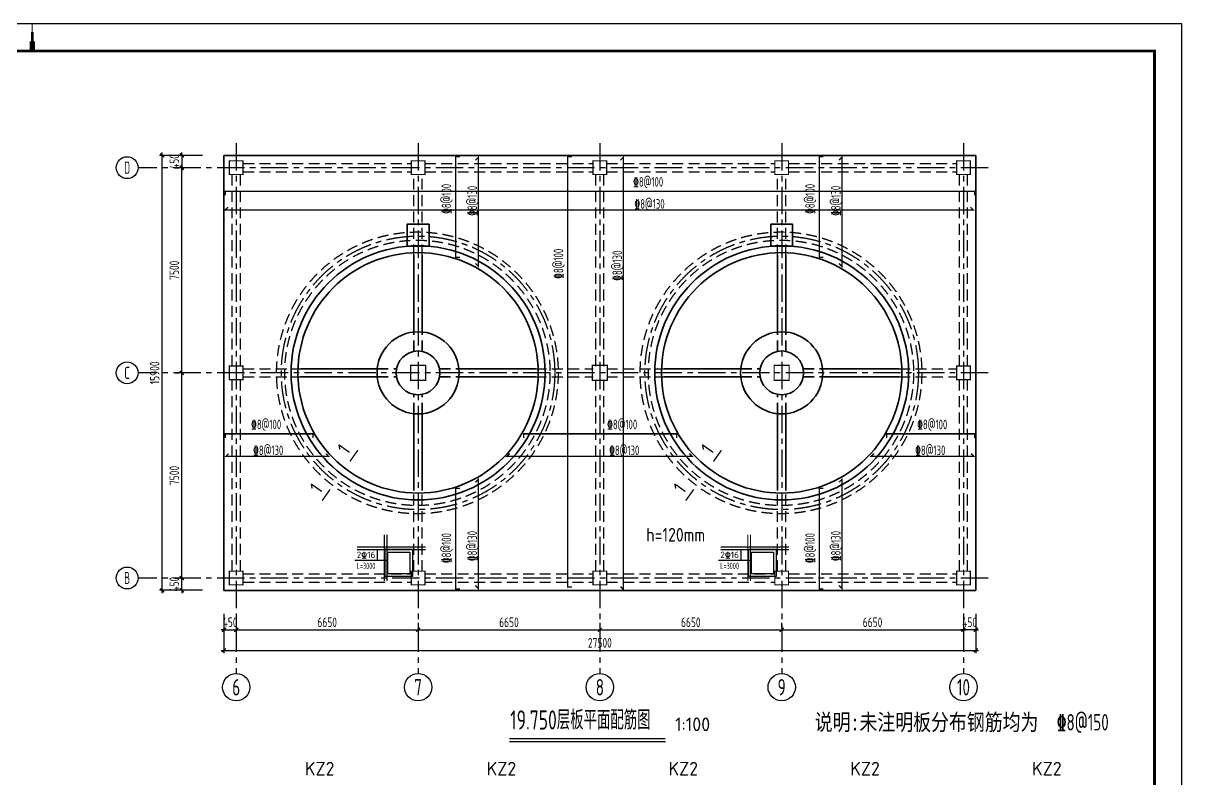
# Model space of a CAD drawing. Extents: x 665703 to 1047784, y -160603 to 92239.
# Drawn here: x 806756 to 849137, y -60164 to -32543 of the extents above; entities that cross this region are included whole.
import ezdxf
from ezdxf.enums import TextEntityAlignment as Align

# ---------------------------------------------------------------- set-up
doc = ezdxf.new("R2010")
doc.units = 0
doc.header["$LTSCALE"] = 800
doc.linetypes.add('CENTER', pattern=[2, 1.25, -0.25, 0.25, -0.25])
doc.linetypes.add('DASHED', pattern=[0.75, 0.5, -0.25])
doc.layers.get('0').update_dxf_attribs({"linetype": 'CONTINUOUS'})
doc.layers.get('Defpoints').update_dxf_attribs({"linetype": 'CONTINUOUS'})
for name, color, linetype in [('AXIS', 4, 'CENTER'), ('BEAM', 3, 'DASHED'), ('COLU', 3, 'CONTINUOUS'), ('DIM', 2, 'CONTINUOUS'), ('NUM', 7, 'CONTINUOUS'), ('REIN', 1, 'CONTINUOUS'), ('TEXT', 7, 'CONTINUOUS'), ('THICK', 6, 'CONTINUOUS'), ('TK', 7, 'CONTINUOUS'), ('图框外框__细线', 253, 'CONTINUOUS'), ('支座钢筋', 1, 'CONTINUOUS'), ('支座钢筋标注', 253, 'CONTINUOUS'), ('柱', 2, 'CONTINUOUS'), ('柱__钢筋标注', 7, 'CONTINUOUS'), ('轴线__轴线号和轴圈', 7, 'CONTINUOUS')]:
    doc.layers.add(name, color=color, linetype=linetype)
doc.layers.add('实体线', color=3, linetype='CONTINUOUS', lineweight=35)
doc.styles.get("Standard").update_dxf_attribs({"font": 'tssdeng.shx', "width": 0.7, "bigfont": 'tssdchn.shx'})
doc.styles.add('title1', font='SIMHEI.TTF', dxfattribs={"width": 0.8})
doc.styles.add('TSSD_Axis', font='tssdeng.shx', dxfattribs={"width": 0.7, "bigfont": 'tssdchn.shx'})
doc.styles.add('TSSD_Dimension', font='Tssdeng.shx', dxfattribs={"width": 0.75, "bigfont": 'hztxt.shx'})
doc.styles.add('TSSD_Label', font='Tssdeng.shx', dxfattribs={"width": 0.7, "bigfont": 'hztxt.shx'})
doc.styles.add('TSSD_Norm', font='Tssdeng.shx', dxfattribs={"bigfont": 'hztxt.shx'})
doc.dimstyles.new('TSSD_100_100', dxfattribs={"dimtxt": 350, "dimasz": 100, "dimexe": 100, "dimexo": 250, "dimgap": 100, "dimtad": 1, "dimdec": 0, "dimzin": 0, "dimdsep": 46, "dimtxsty": 'TSSD_Dimension', "dimblk": 'ARCHTICK', "dimcen": 0, "dimdle": 100, "dimclrt": 7, "dimadec": 0, "dimazin": 0, "dimtfac": 1, "dimtdec": 0, "dimtix": 1, "dimtmove": 2, "dimatfit": 3, "dimldrblk": 'ARCHTICK', "dimfxl": 0, "dimtolj": 1, "dimtzin": 0, "dimarcsym": 0})

# ---------------------------------------------------------------- blocks, each defined once
blk = doc.blocks.new('_ArchTick')
at = {"color": 0, "const_width": 0.5}
blk.add_lwpolyline([(-0.71, -0.71), (0.71, 0.71)], dxfattribs=at)
blk = doc.blocks.new('*D857')
at = {"layer": 'Defpoints', "color": 0, "transparency": 16777216}
for p in [(814550, -54717), (821200, -54717), (821200, -54717)]:
    blk.add_point(p, dxfattribs=at)
at = {"layer": 'DIM', "color": 0, "lineweight": -2, "transparency": 16777216}
for p, q in [((814550, -54467), (814550, -54617)), ((821200, -54467), (821200, -54617)), ((814450, -54717), (821300, -54717))]:
    blk.add_line(p, q, dxfattribs=at)
at = {"layer": 'DIM', "color": 0, "lineweight": -2, "transparency": 16777216, "xscale": 100, "yscale": 100, "zscale": 100, "rotation": 180}
blk.add_blockref('_ArchTick', (814550, -54717), dxfattribs=at)
at = {"layer": 'DIM', "color": 0, "lineweight": -2, "transparency": 16777216, "xscale": 100, "yscale": 100, "zscale": 100}
blk.add_blockref('_ArchTick', (821200, -54717), dxfattribs=at)
at = {"layer": 'DIM', "color": 7, "transparency": 16777216, "insert": (817875, -54442), "char_height": 350, "attachment_point": 5, "style": 'TSSD_Dimension'}
blk.add_mtext('\\A1;6650', dxfattribs=at)
blk = doc.blocks.new('*D858')
at = {"layer": 'Defpoints', "color": 0, "transparency": 16777216}
for p in [(821200, -54717), (827850, -54717), (827850, -54717)]:
    blk.add_point(p, dxfattribs=at)
at = {"layer": 'DIM', "color": 0, "lineweight": -2, "transparency": 16777216}
for p, q in [((821200, -54467), (821200, -54617)), ((827850, -54467), (827850, -54617)), ((821100, -54717), (827950, -54717))]:
    blk.add_line(p, q, dxfattribs=at)
at = {"layer": 'DIM', "color": 0, "lineweight": -2, "transparency": 16777216, "xscale": 100, "yscale": 100, "zscale": 100, "rotation": 180}
blk.add_blockref('_ArchTick', (821200, -54717), dxfattribs=at)
at = {"layer": 'DIM', "color": 0, "lineweight": -2, "transparency": 16777216, "xscale": 100, "yscale": 100, "zscale": 100}
blk.add_blockref('_ArchTick', (827850, -54717), dxfattribs=at)
at = {"layer": 'DIM', "color": 7, "transparency": 16777216, "insert": (824525, -54442), "char_height": 350, "attachment_point": 5, "style": 'TSSD_Dimension'}
blk.add_mtext('\\A1;6650', dxfattribs=at)
blk = doc.blocks.new('*D859')
at = {"layer": 'Defpoints', "color": 0, "transparency": 16777216}
for p in [(827850, -54717), (834500, -54717), (834500, -54717)]:
    blk.add_point(p, dxfattribs=at)
at = {"layer": 'DIM', "color": 0, "lineweight": -2, "transparency": 16777216}
for p, q in [((827850, -54467), (827850, -54617)), ((834500, -54467), (834500, -54617)), ((827750, -54717), (834600, -54717))]:
    blk.add_line(p, q, dxfattribs=at)
at = {"layer": 'DIM', "color": 0, "lineweight": -2, "transparency": 16777216, "xscale": 100, "yscale": 100, "zscale": 100, "rotation": 180}
blk.add_blockref('_ArchTick', (827850, -54717), dxfattribs=at)
at = {"layer": 'DIM', "color": 0, "lineweight": -2, "transparency": 16777216, "xscale": 100, "yscale": 100, "zscale": 100}
blk.add_blockref('_ArchTick', (834500, -54717), dxfattribs=at)
at = {"layer": 'DIM', "color": 7, "transparency": 16777216, "insert": (831175, -54442), "char_height": 350, "attachment_point": 5, "style": 'TSSD_Dimension'}
blk.add_mtext('\\A1;6650', dxfattribs=at)
blk = doc.blocks.new('*D860')
at = {"layer": 'Defpoints', "color": 0, "transparency": 16777216}
for p in [(834500, -54717), (841150, -54717), (841150, -54717)]:
    blk.add_point(p, dxfattribs=at)
at = {"layer": 'DIM', "color": 0, "lineweight": -2, "transparency": 16777216}
for p, q in [((834500, -54467), (834500, -54617)), ((841150, -54467), (841150, -54617)), ((834400, -54717), (841250, -54717))]:
    blk.add_line(p, q, dxfattribs=at)
at = {"layer": 'DIM', "color": 0, "lineweight": -2, "transparency": 16777216, "xscale": 100, "yscale": 100, "zscale": 100, "rotation": 180}
blk.add_blockref('_ArchTick', (834500, -54717), dxfattribs=at)
at = {"layer": 'DIM', "color": 0, "lineweight": -2, "transparency": 16777216, "xscale": 100, "yscale": 100, "zscale": 100}
blk.add_blockref('_ArchTick', (841150, -54717), dxfattribs=at)
at = {"layer": 'DIM', "color": 7, "transparency": 16777216, "insert": (837825, -54442), "char_height": 350, "attachment_point": 5, "style": 'TSSD_Dimension'}
blk.add_mtext('\\A1;6650', dxfattribs=at)
blk = doc.blocks.new('*D861')
at = {"layer": 'Defpoints', "color": 0, "transparency": 16777216}
for p in [(812558, -45324), (812558, -45324), (812558, -52824)]:
    blk.add_point(p, dxfattribs=at)
at = {"layer": 'DIM', "color": 0, "lineweight": -2, "transparency": 16777216}
for p, q in [((812308, -45324), (812458, -45324)), ((812558, -52924), (812558, -45224)), ((812308, -52824), (812458, -52824))]:
    blk.add_line(p, q, dxfattribs=at)
at = {"layer": 'DIM', "color": 0, "lineweight": -2, "transparency": 16777216, "xscale": 100, "yscale": 100, "zscale": 100}
for p, rotation in [((812558, -45324), 90), ((812558, -52824), 270)]:
    blk.add_blockref('_ArchTick', p, dxfattribs=dict(at, rotation=rotation))
at = {"layer": 'DIM', "color": 7, "transparency": 16777216, "insert": (812283, -49074), "char_height": 350, "attachment_point": 5, "rotation": 90, "style": 'TSSD_Dimension'}
blk.add_mtext('\\A1;7500', dxfattribs=at)
blk = doc.blocks.new('*D862')
at = {"layer": 'Defpoints', "color": 0, "transparency": 16777216}
for p in [(812558, -37824), (812558, -37824), (812558, -45324)]:
    blk.add_point(p, dxfattribs=at)
at = {"layer": 'DIM', "color": 0, "lineweight": -2, "transparency": 16777216}
for p, q in [((812308, -37824), (812458, -37824)), ((812558, -45424), (812558, -37724)), ((812308, -45324), (812458, -45324))]:
    blk.add_line(p, q, dxfattribs=at)
at = {"layer": 'DIM', "color": 0, "lineweight": -2, "transparency": 16777216, "xscale": 100, "yscale": 100, "zscale": 100}
for p, rotation in [((812558, -37824), 90), ((812558, -45324), 270)]:
    blk.add_blockref('_ArchTick', p, dxfattribs=dict(at, rotation=rotation))
at = {"layer": 'DIM', "color": 7, "transparency": 16777216, "insert": (812283, -41574), "char_height": 350, "attachment_point": 5, "rotation": 90, "style": 'TSSD_Dimension'}
blk.add_mtext('\\A1;7500', dxfattribs=at)
blk = doc.blocks.new('*D863')
at = {"layer": 'Defpoints', "color": 0, "transparency": 16777216}
for p in [(814100, -53889), (814550, -53889), (814550, -54717)]:
    blk.add_point(p, dxfattribs=at)
at = {"layer": 'DIM', "color": 0, "lineweight": -2, "transparency": 16777216}
for p, q in [((814100, -54139), (814100, -54817)), ((814550, -54139), (814550, -54817)), ((814100, -54717), (814000, -54717)), ((814100, -54717), (814550, -54717)), ((814550, -54717), (814650, -54717))]:
    blk.add_line(p, q, dxfattribs=at)
at = {"layer": 'DIM', "color": 0, "lineweight": -2, "transparency": 16777216, "xscale": 100, "yscale": 100, "zscale": 100}
blk.add_blockref('_ArchTick', (814100, -54717), dxfattribs=at)
at = {"layer": 'DIM', "color": 0, "lineweight": -2, "transparency": 16777216, "xscale": 100, "yscale": 100, "zscale": 100, "rotation": 180}
blk.add_blockref('_ArchTick', (814550, -54717), dxfattribs=at)
at = {"layer": 'DIM', "color": 7, "transparency": 16777216, "insert": (814325, -54442), "char_height": 350, "attachment_point": 5, "style": 'TSSD_Dimension'}
blk.add_mtext('\\A1;450', dxfattribs=at)
blk = doc.blocks.new('*D864')
at = {"layer": 'Defpoints', "color": 0, "transparency": 16777216}
for p in [(812558, -52824), (813323, -52824), (813564, -53274)]:
    blk.add_point(p, dxfattribs=at)
at = {"layer": 'DIM', "color": 0, "lineweight": -2, "transparency": 16777216}
for p, q in [((813073, -52824), (812458, -52824)), ((812558, -52824), (812558, -52724)), ((812558, -53274), (812558, -52824)), ((813314, -53274), (812458, -53274)), ((812558, -53274), (812558, -53374))]:
    blk.add_line(p, q, dxfattribs=at)
at = {"layer": 'DIM', "color": 0, "lineweight": -2, "transparency": 16777216, "xscale": 100, "yscale": 100, "zscale": 100}
for p, rotation in [((812558, -52824), 270), ((812558, -53274), 90)]:
    blk.add_blockref('_ArchTick', p, dxfattribs=dict(at, rotation=rotation))
at = {"layer": 'DIM', "color": 7, "transparency": 16777216, "insert": (812283, -53049), "char_height": 350, "attachment_point": 5, "rotation": 90, "style": 'TSSD_Dimension'}
blk.add_mtext('\\A1;450', dxfattribs=at)
blk = doc.blocks.new('*D865')
at = {"layer": 'Defpoints', "color": 0, "transparency": 16777216}
for p in [(813564, -37374), (812558, -37824), (813323, -37824)]:
    blk.add_point(p, dxfattribs=at)
at = {"layer": 'DIM', "color": 0, "lineweight": -2, "transparency": 16777216}
for p, q in [((812558, -37374), (812558, -37274)), ((813314, -37374), (812458, -37374)), ((812558, -37374), (812558, -37824)), ((813073, -37824), (812458, -37824)), ((812558, -37824), (812558, -37924))]:
    blk.add_line(p, q, dxfattribs=at)
at = {"layer": 'DIM', "color": 0, "lineweight": -2, "transparency": 16777216, "xscale": 100, "yscale": 100, "zscale": 100}
for p, rotation in [((812558, -37374), 270), ((812558, -37824), 90)]:
    blk.add_blockref('_ArchTick', p, dxfattribs=dict(at, rotation=rotation))
at = {"layer": 'DIM', "color": 7, "transparency": 16777216, "insert": (812283, -37599), "char_height": 350, "attachment_point": 5, "rotation": 90, "style": 'TSSD_Dimension'}
blk.add_mtext('\\A1;450', dxfattribs=at)
blk = doc.blocks.new('*D866')
at = {"layer": 'Defpoints', "color": 0, "transparency": 16777216}
for p in [(841150, -53889), (841600, -53889), (841150, -54717)]:
    blk.add_point(p, dxfattribs=at)
at = {"layer": 'DIM', "color": 0, "lineweight": -2, "transparency": 16777216}
for p, q in [((841150, -54139), (841150, -54817)), ((841600, -54139), (841600, -54817)), ((841150, -54717), (841050, -54717)), ((841600, -54717), (841150, -54717)), ((841600, -54717), (841700, -54717))]:
    blk.add_line(p, q, dxfattribs=at)
at = {"layer": 'DIM', "color": 0, "lineweight": -2, "transparency": 16777216, "xscale": 100, "yscale": 100, "zscale": 100}
blk.add_blockref('_ArchTick', (841150, -54717), dxfattribs=at)
at = {"layer": 'DIM', "color": 0, "lineweight": -2, "transparency": 16777216, "xscale": 100, "yscale": 100, "zscale": 100, "rotation": 180}
blk.add_blockref('_ArchTick', (841600, -54717), dxfattribs=at)
at = {"layer": 'DIM', "color": 7, "transparency": 16777216, "insert": (841375, -54442), "char_height": 350, "attachment_point": 5, "style": 'TSSD_Dimension'}
blk.add_mtext('\\A1;450', dxfattribs=at)
blk = doc.blocks.new('*D867')
at = {"layer": 'Defpoints', "color": 0, "transparency": 16777216}
for p in [(811842, -37374), (813564, -37374), (813564, -53274)]:
    blk.add_point(p, dxfattribs=at)
at = {"layer": 'DIM', "color": 0, "lineweight": -2, "transparency": 16777216}
for p, q in [((811842, -53374), (811842, -37274)), ((813314, -37374), (811742, -37374)), ((813314, -53274), (811742, -53274))]:
    blk.add_line(p, q, dxfattribs=at)
at = {"layer": 'DIM', "color": 0, "lineweight": -2, "transparency": 16777216, "xscale": 100, "yscale": 100, "zscale": 100}
for p, rotation in [((811842, -37374), 90), ((811842, -53274), 270)]:
    blk.add_blockref('_ArchTick', p, dxfattribs=dict(at, rotation=rotation))
at = {"layer": 'DIM', "color": 7, "transparency": 16777216, "insert": (811567, -45324), "char_height": 350, "attachment_point": 5, "rotation": 90, "style": 'TSSD_Dimension'}
blk.add_mtext('\\A1;15900', dxfattribs=at)
blk = doc.blocks.new('*D868')
at = {"layer": 'Defpoints', "color": 0, "transparency": 16777216}
for p in [(814100, -53889), (841600, -53889), (841600, -55469)]:
    blk.add_point(p, dxfattribs=at)
at = {"layer": 'DIM', "color": 0, "lineweight": -2, "transparency": 16777216}
for p, q in [((814100, -54139), (814100, -55569)), ((841600, -54139), (841600, -55569)), ((814000, -55469), (841700, -55469))]:
    blk.add_line(p, q, dxfattribs=at)
at = {"layer": 'DIM', "color": 0, "lineweight": -2, "transparency": 16777216, "xscale": 100, "yscale": 100, "zscale": 100, "rotation": 180}
blk.add_blockref('_ArchTick', (814100, -55469), dxfattribs=at)
at = {"layer": 'DIM', "color": 0, "lineweight": -2, "transparency": 16777216, "xscale": 100, "yscale": 100, "zscale": 100}
blk.add_blockref('_ArchTick', (841600, -55469), dxfattribs=at)
at = {"layer": 'DIM', "color": 7, "transparency": 16777216, "insert": (827850, -55194), "char_height": 350, "attachment_point": 5, "style": 'TSSD_Dimension'}
blk.add_mtext('\\A1;27500', dxfattribs=at)
blk = doc.blocks.new('ts_axno')
at = {"color": 0, "linetype": 'ByBlock', "lineweight": -2}
blk.add_circle((0, 0), 0.5, dxfattribs=at)
at = {"color": 0, "linetype": 'ByBlock', "lineweight": -2, "style": 'TSSD_Axis', "width": 0.7}
blk.add_attdef('A', text='', height=0.6, dxfattribs=at).set_placement((0, 0), align=Align.MIDDLE_CENTER)
blk = doc.blocks.new('MI')
at = {"layer": 'TK'}
for points, const_width in [([(42050, 59400), (42050, 58400)], 35), ([(42050, 58400), (42050, 59100)], 100), ([(42050, 58400), (42050, 58750)], 200)]:
    blk.add_lwpolyline(points, dxfattribs=dict(at, const_width=const_width))

msp = doc.modelspace()

# ---------------------------------------------------------------- linework, layer by layer
at = {"layer": 'AXIS'}
for p, q in [((814550.3, -36924.3), (814550.3, -56317)), ((821200.3, -36924.3), (821200.3, -56317)), ((827850.3, -36924.3), (827850.3, -56317)), ((834500.3, -36924.3), (834500.3, -56317)), ((841150.3, -36924.3), (841150.3, -56317)), ((842050.3, -37824.3), (810957.7, -37824.3)), ((842050.3, -45324.3), (810957.7, -45324.3)), ((842050.3, -52824.3), (810957.7, -52824.3))]:
    msp.add_line(p, q, dxfattribs=at)
for centre in [(821200.3, -45324.3), (834500.3, -45324.3)]:
    msp.add_circle(centre, 5000, dxfattribs=at)
at = {"layer": 'BEAM'}
for p, q in [((814800.3, -37674.3), (820950.3, -37674.3)), ((821450.3, -37674.3), (827600.3, -37674.3)), ((828100.3, -37674.3), (834250.3, -37674.3)), ((834750.3, -37674.3), (840900.3, -37674.3)), ((814400.3, -45074.3), (814400.3, -38074.3)), ((814700.3, -45074.3), (814700.3, -38074.3)), ((814800.3, -37974.3), (820950.3, -37974.3)), ((821050.3, -41026.9), (821050.3, -38074.3)), ((821350.3, -41026.9), (821350.3, -38074.3)), ((821450.3, -37974.3), (827600.3, -37974.3)), ((827700.3, -45074.3), (827700.3, -38074.3)), ((828000.3, -45074.3), (828000.3, -38074.3)), ((828100.3, -37974.3), (834250.3, -37974.3)), ((834350.3, -41026.9), (834350.3, -38074.3)), ((834650.3, -41026.9), (834650.3, -38074.3)), ((834750.3, -37974.3), (840900.3, -37974.3)), ((841000.3, -45074.3), (841000.3, -38074.3)), ((841300.3, -45074.3), (841300.3, -38074.3)), ((814800.3, -45174.3), (816902.9, -45174.3)), ((825497.7, -45174.3), (827600.3, -45174.3)), ((828100.3, -45174.3), (830202.9, -45174.3)), ((838797.7, -45174.3), (840900.3, -45174.3)), ((814400.3, -52574.3), (814400.3, -45574.3)), ((814700.3, -52574.3), (814700.3, -45574.3)), ((814800.3, -45474.3), (816902.9, -45474.3)), ((825497.7, -45474.3), (827600.3, -45474.3)), ((827700.3, -52574.3), (827700.3, -45574.3)), ((828000.3, -52574.3), (828000.3, -45574.3)), ((828100.3, -45474.3), (830202.9, -45474.3)), ((838797.7, -45474.3), (840900.3, -45474.3)), ((841000.3, -52574.3), (841000.3, -45574.3)), ((841300.3, -52574.3), (841300.3, -45574.3)), ((821050.3, -52574.3), (821050.3, -49621.7)), ((821350.3, -52574.3), (821350.3, -49621.7)), ((834350.3, -52574.3), (834350.3, -49621.7)), ((834650.3, -52574.3), (834650.3, -49621.7)), ((814800.3, -52674.3), (820950.3, -52674.3)), ((814800.3, -52974.3), (820950.3, -52974.3)), ((821450.3, -52674.3), (827600.3, -52674.3)), ((821450.3, -52974.3), (827600.3, -52974.3)), ((828100.3, -52674.3), (834250.3, -52674.3)), ((828100.3, -52974.3), (834250.3, -52974.3)), ((834750.3, -52674.3), (840900.3, -52674.3)), ((834750.3, -52974.3), (840900.3, -52974.3))]:
    msp.add_line(p, q, dxfattribs=at)
for centre, radius in [((821175.3, -45324.3), 5150), ((834475.3, -45324.3), 5150), ((821175.3, -45324.3), 4850), ((834475.3, -45324.3), 4850)]:
    msp.add_circle(centre, radius, dxfattribs=at)
at = {"layer": 'COLU'}
for points in [[(821000.3, -52774.3), (820000.3, -52774.3), (820000.3, -51774.3), (821000.3, -51774.3)], [(820900.3, -52674.3), (820100.3, -52674.3), (820100.3, -51874.3), (820900.3, -51874.3)], [(834300.3, -52774.3), (833300.3, -52774.3), (833300.3, -51774.3), (834300.3, -51774.3)], [(834200.3, -52674.3), (833400.3, -52674.3), (833400.3, -51874.3), (834200.3, -51874.3)]]:
    msp.add_lwpolyline(points, close=True, dxfattribs=at)
at = {"layer": 'NUM'}
msp.add_lwpolyline([(824538.7, -58695.3, 50, 50, 0), (830247.4, -58695.3, 50, 50, 0)], format="xyseb", dxfattribs=at)
msp.add_lwpolyline([(824538.7, -58795.3), (830247.4, -58795.3)], dxfattribs=at)
at = {"layer": 'REIN', "const_width": 50}
for points in [[(822728.9, -37419.3), (822578.9, -37419.3), (822578.9, -41098.8), (822728.9, -41098.8)], [(826827.5, -37419.3), (826677.5, -37419.3), (826677.5, -53151.7), (826827.5, -53151.7)], [(836028.9, -37419.3), (835878.9, -37419.3), (835878.9, -41098.8), (836028.9, -41098.8)], [(814145.3, -38835.4), (814145.3, -38685.4), (841555.3, -38685.4), (841555.3, -38835.4)], [(814252.1, -39266.5), (814146.1, -39372.6), (841511.1, -39372.6), (841405.1, -39266.5)], [(814145.3, -47702.9), (814145.3, -47552.9), (817357.6, -47552.9), (817357.6, -47702.9)], [(825058.2, -47702.9), (825058.2, -47552.9), (830657.6, -47552.9), (830657.6, -47702.9)], [(841555.3, -47702.9), (841555.3, -47552.9), (838343, -47552.9), (838343, -47702.9)], [(822728.9, -53229.3), (822578.9, -53229.3), (822578.9, -49549.9), (822728.9, -49549.9)], [(836028.9, -53229.3), (835878.9, -53229.3), (835878.9, -49549.9), (836028.9, -49549.9)]]:
    msp.add_lwpolyline(points, dxfattribs=at)
at = {"layer": 'REIN'}
for points in [[(823298.8, -37551.4, 50, 50, 0), (823404.9, -37445.4, 50, 50, 0), (823404.9, -41430.9, 50, 50, 0), (823298.8, -41324.8, 50, 50, 0)], [(828602, -37551.4, 50, 50, 0), (828708.1, -37445.4, 50, 50, 0), (828708.1, -53243.4, 50, 50, 0), (828602, -53137.3, 50, 50, 0)], [(836598.8, -37551.4, 50, 50, 0), (836704.9, -37445.4, 50, 50, 0), (836704.9, -41430.9, 50, 50, 0), (836598.8, -41324.8, 50, 50, 0)], [(814277.4, -48272.8, 50, 50, 0), (814171.3, -48378.9, 50, 50, 0), (817934, -48378.9, 50, 50, 0), (817828, -48272.8, 50, 50, 0)], [(824550.9, -48272.8, 50, 50, 0), (824444.8, -48378.9, 50, 50, 0), (831234, -48378.9, 50, 50, 0), (831128, -48272.8, 50, 50, 0)], [(841423.2, -48272.8, 50, 50, 0), (841529.3, -48378.9, 50, 50, 0), (837766.6, -48378.9, 50, 50, 0), (837872.6, -48272.8, 50, 50, 0)], [(823298.8, -53097.2, 50, 50, 0), (823404.9, -53203.3, 50, 50, 0), (823404.9, -49217.7, 50, 50, 0), (823298.8, -49323.8, 50, 50, 0)], [(836598.8, -53097.2, 50, 50, 0), (836704.9, -53203.3, 50, 50, 0), (836704.9, -49217.7, 50, 50, 0), (836598.8, -49323.8, 50, 50, 0)]]:
    msp.add_lwpolyline(points, format="xyseb", dxfattribs=at)
at = {"layer": 'THICK'}
for points in [[(818707.1, -48561.2, 50, 50, 0), (818996.1, -48153.2, 50, 50, 0)], [(832007.1, -48561.2, 50, 50, 0), (832296.1, -48153.2, 50, 50, 0)], [(817982.7, -49583.8, 50, 50, 0), (817693.7, -49991.8, 50, 50, 0)], [(831282.7, -49583.8, 50, 50, 0), (830993.7, -49991.8, 50, 50, 0)]]:
    msp.add_lwpolyline(points, format="xyseb", dxfattribs=at)
at = {"layer": 'TK', "color": 2}
msp.add_lwpolyline([(849137.2, -32560.1), (765037.2, -32560.1), (765037.2, -91960.1), (849137.2, -91960.1)], close=True, dxfattribs=at)
at = {"layer": 'TK', "color": 2, "const_width": 100}
msp.add_lwpolyline([(767537.2, -33560.1), (848137.2, -33560.1), (848137.2, -90960.1), (767537.2, -90960.1)], close=True, dxfattribs=at)
at = {"layer": '图框外框__细线'}
for p, q in [((819721.8, -52179.3), (819721.8, -51784.4)), ((833021.8, -52179.3), (833021.8, -51784.4)), ((820061.7, -52179.3), (818885.9, -52179.3)), ((833361.7, -52179.3), (832185.9, -52179.3))]:
    msp.add_line(p, q, dxfattribs=at)
at = {"layer": '实体线'}
for p, q in [((814100.3, -37374.3), (821200.3, -37374.3)), ((814100.3, -41394.3), (814100.3, -37374.3)), ((821200.3, -37374.3), (827850.3, -37374.3)), ((827850.3, -37374.3), (834500.3, -37374.3)), ((834500.3, -37374.3), (841600.3, -37374.3)), ((841600.3, -45324.3), (841600.3, -37374.3)), ((821050.3, -43831.8), (821050.3, -41026.9)), ((821350.3, -43831.8), (821350.3, -41026.9)), ((834350.3, -43831.8), (834350.3, -41026.9)), ((834650.3, -43831.8), (834650.3, -41026.9)), ((814100.3, -45324.3), (814100.3, -41394.3)), ((821050.3, -44540.2), (821050.3, -44538.5)), ((821350.3, -44540.2), (821350.3, -44538.5)), ((834350.3, -44540.2), (834350.3, -44538.5)), ((834650.3, -44540.2), (834650.3, -44538.5)), ((814100.3, -53274.3), (814100.3, -45324.3)), ((816902.9, -45174.3), (819707.8, -45174.3)), ((820414.5, -45174.3), (820416.2, -45174.3)), ((821984.4, -45174.3), (821986.1, -45174.3)), ((822692.8, -45174.3), (825497.7, -45174.3)), ((830202.9, -45174.3), (833007.8, -45174.3)), ((833714.5, -45174.3), (833716.2, -45174.3)), ((835284.4, -45174.3), (835286.1, -45174.3)), ((835992.8, -45174.3), (838797.7, -45174.3)), ((841600.3, -52824.3), (841600.3, -45324.3)), ((816902.9, -45474.3), (819707.8, -45474.3)), ((820414.5, -45474.3), (820416.2, -45474.3)), ((821984.4, -45474.3), (821986.1, -45474.3)), ((822692.8, -45474.3), (825497.7, -45474.3)), ((830202.9, -45474.3), (833007.8, -45474.3)), ((833714.5, -45474.3), (833716.2, -45474.3)), ((835284.4, -45474.3), (835286.1, -45474.3)), ((835992.8, -45474.3), (838797.7, -45474.3)), ((821050.3, -46110.1), (821050.3, -46108.4)), ((821350.3, -46110.1), (821350.3, -46108.4)), ((834350.3, -46110.1), (834350.3, -46108.4)), ((834650.3, -46110.1), (834650.3, -46108.4)), ((821050.3, -49621.7), (821050.3, -46816.8)), ((821350.3, -49621.7), (821350.3, -46816.8)), ((834350.3, -49621.7), (834350.3, -46816.8)), ((834650.3, -49621.7), (834650.3, -46816.8)), ((841600.3, -53274.3), (841600.3, -52824.3)), ((814100.3, -53274.3), (821200.3, -53274.3)), ((821200.3, -53274.3), (827850.3, -53274.3)), ((827850.3, -53274.3), (834500.3, -53274.3)), ((834500.3, -53274.3), (841600.3, -53274.3))]:
    msp.add_line(p, q, dxfattribs=at)
at = {"layer": '实体线', "linetype": 'DASHED'}
for p, q in [((821050.3, -44538.5), (821050.3, -43831.8)), ((821350.3, -44538.5), (821350.3, -43831.8)), ((834350.3, -44538.5), (834350.3, -43831.8)), ((834650.3, -44538.5), (834650.3, -43831.8)), ((819707.8, -45174.3), (820414.5, -45174.3)), ((821986.1, -45174.3), (822692.8, -45174.3)), ((833007.8, -45174.3), (833714.5, -45174.3)), ((835286.1, -45174.3), (835992.8, -45174.3)), ((819707.8, -45474.3), (820414.5, -45474.3)), ((821986.1, -45474.3), (822692.8, -45474.3)), ((833007.8, -45474.3), (833714.5, -45474.3)), ((835286.1, -45474.3), (835992.8, -45474.3)), ((821050.3, -46816.8), (821050.3, -46110.1)), ((821350.3, -46816.8), (821350.3, -46110.1)), ((834350.3, -46816.8), (834350.3, -46110.1)), ((834650.3, -46816.8), (834650.3, -46110.1))]:
    msp.add_line(p, q, dxfattribs=at)
at = {"layer": '实体线'}
for points in [[(820800.3, -40694), (821600.3, -40694), (821600.3, -39894), (820800.3, -39894)], [(834100.3, -40694), (834900.3, -40694), (834900.3, -39894), (834100.3, -39894)]]:
    msp.add_lwpolyline(points, close=True, dxfattribs=at)
for centre, radius in [((821200.3, -45324.3), 4645), ((834500.3, -45324.3), 4645), ((821200.3, -45324.3), 4395), ((834500.3, -45324.3), 4395), ((821200.3, -45324.3), 1500), ((834500.3, -45324.3), 1500), ((821200.3, -45324.3), 800), ((834500.3, -45324.3), 800)]:
    msp.add_circle(centre, radius, dxfattribs=at)
at = {"layer": '支座钢筋', "const_width": 45}
for points in [[(819962.1, -52926.8), (819962.1, -52926.8), (819962.1, -51244), (819962.1, -51244)], [(820061.7, -52926.8), (820061.7, -52926.8), (820061.7, -51244), (820061.7, -51244)], [(833262.1, -52926.8), (833262.1, -52926.8), (833262.1, -51244), (833262.1, -51244)], [(833361.7, -52926.8), (833361.7, -52926.8), (833361.7, -51244), (833361.7, -51244)], [(821472.7, -51686.1), (821472.7, -51686.1), (818971.8, -51686.1), (818971.8, -51686.1)], [(834772.7, -51686.1), (834772.7, -51686.1), (832271.8, -51686.1), (832271.8, -51686.1)], [(821472.7, -51785.8), (821472.7, -51785.8), (818971.8, -51785.8), (818971.8, -51785.8)], [(834772.7, -51785.8), (834772.7, -51785.8), (832271.8, -51785.8), (832271.8, -51785.8)]]:
    msp.add_lwpolyline(points, dxfattribs=at)
at = {"layer": '柱', "const_width": 45}
for points in [[(814300.3, -37574.3), (814300.3, -38074.3), (814800.3, -38074.3), (814800.3, -37574.3), (814300.3, -37574.3)], [(820950.3, -37574.3), (820950.3, -38074.3), (821450.3, -38074.3), (821450.3, -37574.3), (820950.3, -37574.3)], [(827600.3, -37574.3), (827600.3, -38074.3), (828100.3, -38074.3), (828100.3, -37574.3), (827600.3, -37574.3)], [(834250.3, -37574.3), (834250.3, -38074.3), (834750.3, -38074.3), (834750.3, -37574.3), (834250.3, -37574.3)], [(840900.3, -37574.3), (840900.3, -38074.3), (841400.3, -38074.3), (841400.3, -37574.3), (840900.3, -37574.3)], [(814300.3, -45074.3), (814300.3, -45574.3), (814800.3, -45574.3), (814800.3, -45074.3), (814300.3, -45074.3)], [(820925.3, -45049.3), (820925.3, -45599.3), (821475.3, -45599.3), (821475.3, -45049.3), (820925.3, -45049.3)], [(827575.3, -45049.3), (827575.3, -45599.3), (828125.3, -45599.3), (828125.3, -45049.3), (827575.3, -45049.3)], [(834225.3, -45049.3), (834225.3, -45599.3), (834775.3, -45599.3), (834775.3, -45049.3), (834225.3, -45049.3)], [(840900.3, -45074.3), (840900.3, -45574.3), (841400.3, -45574.3), (841400.3, -45074.3), (840900.3, -45074.3)], [(814300.3, -52574.3), (814300.3, -53074.3), (814800.3, -53074.3), (814800.3, -52574.3), (814300.3, -52574.3)], [(820950.3, -52574.3), (820950.3, -53074.3), (821450.3, -53074.3), (821450.3, -52574.3), (820950.3, -52574.3)], [(827600.3, -52574.3), (827600.3, -53074.3), (828100.3, -53074.3), (828100.3, -52574.3), (827600.3, -52574.3)], [(834250.3, -52574.3), (834250.3, -53074.3), (834750.3, -53074.3), (834750.3, -52574.3), (834250.3, -52574.3)], [(840900.3, -52574.3), (840900.3, -53074.3), (841400.3, -53074.3), (841400.3, -52574.3), (840900.3, -52574.3)]]:
    msp.add_lwpolyline(points, dxfattribs=at)
at = {"layer": '轴线__轴线号和轴圈'}
for centre in [(810557.7, -37824.3), (810557.7, -45324.3), (810557.7, -52824.3)]:
    msp.add_circle(centre, 400, dxfattribs=at)

# ---------------------------------------------------------------- block references
at = {"layer": 'NUM'}
ref = msp.add_blockref('ts_axno', (814550.3, -56817), dxfattribs=dict(at, xscale=1000, yscale=1000, zscale=1000))
ref.add_attrib('6', '6', dxfattribs={"height": 600, "style": 'TSSD_Axis', "width": 0.7}).set_placement((814550.3, -56817), align=Align.MIDDLE_CENTER)
ref = msp.add_blockref('ts_axno', (821200.3, -56817), dxfattribs=dict(at, xscale=1000, yscale=1000, zscale=1000))
ref.add_attrib('7', '7', dxfattribs={"height": 600, "style": 'TSSD_Axis', "width": 0.7}).set_placement((821200.3, -56817), align=Align.MIDDLE_CENTER)
ref = msp.add_blockref('ts_axno', (827850.3, -56817), dxfattribs=dict(at, xscale=1000, yscale=1000, zscale=1000))
ref.add_attrib('8', '8', dxfattribs={"height": 600, "style": 'TSSD_Axis', "width": 0.7}).set_placement((827850.3, -56817), align=Align.MIDDLE_CENTER)
ref = msp.add_blockref('ts_axno', (834500.3, -56817), dxfattribs=dict(at, xscale=1000, yscale=1000, zscale=1000))
ref.add_attrib('9', '9', dxfattribs={"height": 600, "style": 'TSSD_Axis', "width": 0.7}).set_placement((834500.3, -56817), align=Align.MIDDLE_CENTER)
ref = msp.add_blockref('ts_axno', (841150.3, -56817), dxfattribs=dict(at, xscale=1000, yscale=1000, zscale=1000))
ref.add_attrib('10', '10', dxfattribs={"height": 600, "style": 'TSSD_Axis', "width": 0.7}).set_placement((841150.3, -56817), align=Align.MIDDLE_CENTER)
at = {"layer": 'TK', "color": 2}
msp.add_blockref('MI', (765037.2, -91960.1), dxfattribs=at)

# ---------------------------------------------------------------- texts
at = {"layer": 'NUM', "style": 'TSSD_Norm', "width": 0.7}
msp.add_text('19.750层板平面配筋图', height=700, dxfattribs=at).set_placement((824571, -58571.8), align=Align.BOTTOM_LEFT)
at = {"layer": 'NUM', "style": 'TSSD_Norm'}
msp.add_text('1:100', height=500, dxfattribs=at).set_placement((830597.4, -58571.8), align=Align.BOTTOM_LEFT)
at = {"layer": 'NUM', "color": 1, "style": 'title1', "width": 0.8}
msp.add_text('说明:未注明板分布钢筋均为', height=600, dxfattribs=at).set_placement((835708.7, -58571.8), align=Align.BOTTOM_LEFT)
at = {"layer": 'TEXT', "style": 'TSSD_Norm', "width": 0.7}
for s, p in [('%%1328@100', (829066.9, -38518.8)), ('%%1328@130', (829115, -39324.9)), ('%%1328@100', (815093, -47386.3)), ('%%1328@100', (828115.9, -47386.3)), ('%%1328@100', (839458, -47386.3)), ('%%1328@130', (815166.6, -48331.2)), ('%%1328@130', (828189.5, -48331.2)), ('%%1328@130', (839384.4, -48331.2))]:
    msp.add_text(s, height=350, dxfattribs=at).set_placement(p)
for s, p in [('%%1328@100', (822412.2, -39516.6)), ('%%1328@130', (823357.2, -39590.2)), ('%%1328@100', (835712.2, -39516.6)), ('%%1328@130', (836657.2, -39590.2)), ('%%1328@100', (826510.8, -41887)), ('%%1328@130', (828660.4, -41960.5)), ('%%1328@100', (822412.2, -52281.6)), ('%%1328@130', (823357.2, -52208)), ('%%1328@100', (835712.2, -52281.6)), ('%%1328@130', (836657.2, -52208))]:
    msp.add_text(s, height=350, rotation=90, dxfattribs=at).set_placement(p)
at = {"layer": 'TEXT', "color": 1, "style": 'TSSD_Norm', "width": 0.7}
msp.add_text('%%1328@150', height=600, dxfattribs=at).set_placement((844558.7, -58397.4))
at = {"layer": 'THICK', "style": 'TSSD_Label'}
for p in [(818617.4, -48356.3), (831917.4, -48356.3), (817604, -49786.8), (830904, -49786.8)]:
    msp.add_text('1', height=500, rotation=54.68729, dxfattribs=at).set_placement(p)
at = {"layer": '支座钢筋标注'}
for s, width, p, p2 in [('2%%13116', 1.103726, (818954.8, -52094.6), (819638.2, -52094.6)), ('2%%13116', 1.103726, (832254.8, -52094.6), (832938.2, -52094.6)), ('L=3000', 0.650916, (818954.8, -52499), (819638.2, -52499)), ('L=3000', 0.650916, (832254.8, -52499), (832938.2, -52499))]:
    msp.add_text(s, height=233.33, dxfattribs=dict(at, width=width)).set_placement(p, p2, align=Align.FIT)
at = {"layer": '柱__钢筋标注', "width": 0.873961}
msp.add_text('h=120mm', height=500, dxfattribs=at).set_placement((829547, -51492.4))
at = {"layer": '柱__钢筋标注', "width": 1.02109}
for p, p2 in [((817060.6, -60043.7), (818140.6, -60043.7)), ((823710.6, -60043.7), (824790.6, -60043.7)), ((830360.6, -60043.7), (831440.6, -60043.7)), ((837010.6, -60043.7), (838090.6, -60043.7)), ((843660.6, -60043.7), (844740.6, -60043.7))]:
    msp.add_text('KZ2', height=500, dxfattribs=at).set_placement(p, p2, align=Align.FIT)
at = {"layer": '轴线__轴线号和轴圈'}
for s, width, p, p2 in [('D', 0.91116, (810447.8, -38048.3), (810667.6, -38048.3)), ('C', 0.850416, (810447.8, -45548.3), (810667.6, -45548.3)), ('B', 0.91116, (810447.8, -53048.3), (810667.6, -53048.3))]:
    msp.add_text(s, height=448, dxfattribs=dict(at, width=width)).set_placement(p, p2, align=Align.FIT)

# ---------------------------------------------------------------- dimensions: what is measured, and where the dimension line sits
at = {"layer": 'DIM'}
for base, p1, p2, angle, picture, middle in [((811842.5, -37374.3), (813563.6, -53274.3), (813563.6, -37374.3), 90, '*D867', (811567.5, -45324.3)), ((812557.6, -37824.3), (813563.6, -37374.3), (813322.9, -37824.3), 270, '*D865', (812282.6, -37599.3)), ((812557.6, -52824.3), (813563.6, -53274.3), (813322.9, -52824.3), 90, '*D864', (812282.6, -53049.3)), ((841150.3, -54716.9), (841600.3, -53889), (841150.3, -53889), 180, '*D866', (841375.3, -54441.9))]:
    dim = msp.add_linear_dim(base=base, p1=p1, p2=p2, angle=angle, dimstyle='TSSD_100_100', dxfattribs=at)
    dim.commit()
    dim.dimension.update_dxf_attribs({"geometry": picture, "text_midpoint": middle})
for p1, p2, text, picture, middle in [((812557.7, -45324.3), (812557.7, -37824.3), '7500', '*D862', (812282.6, -41574.3)), ((812557.7, -52824.3), (812557.7, -45324.3), '7500', '*D861', (812282.6, -49074.3)), ((814550.3, -54717), (821200.3, -54717), '6650', '*D857', (817875.3, -54441.9)), ((821200.3, -54717), (827850.3, -54717), '6650', '*D858', (824525.3, -54441.9)), ((827850.3, -54717), (834500.3, -54717), '6650', '*D859', (831175.3, -54441.9)), ((834500.3, -54717), (841150.3, -54717), '6650', '*D860', (837825.3, -54441.9))]:
    dim = msp.add_aligned_dim(p1=p1, p2=p2, distance=0.1, text=text, dimstyle='TSSD_100_100', dxfattribs=at)
    dim.commit()
    dim.dimension.update_dxf_attribs({"geometry": picture, "text_midpoint": middle})
for base, p2, picture, middle in [((814550.3, -54716.9), (814550.3, -53889), '*D863', (814325.3, -54441.9)), ((841600.3, -55468.9), (841600.3, -53889), '*D868', (827850.3, -55193.9))]:
    dim = msp.add_linear_dim(base=base, p1=(814100.3, -53889), p2=p2, dimstyle='TSSD_100_100', dxfattribs=at)
    dim.commit()
    dim.dimension.update_dxf_attribs({"geometry": picture, "text_midpoint": middle})

doc.saveas('drawing.dxf')
